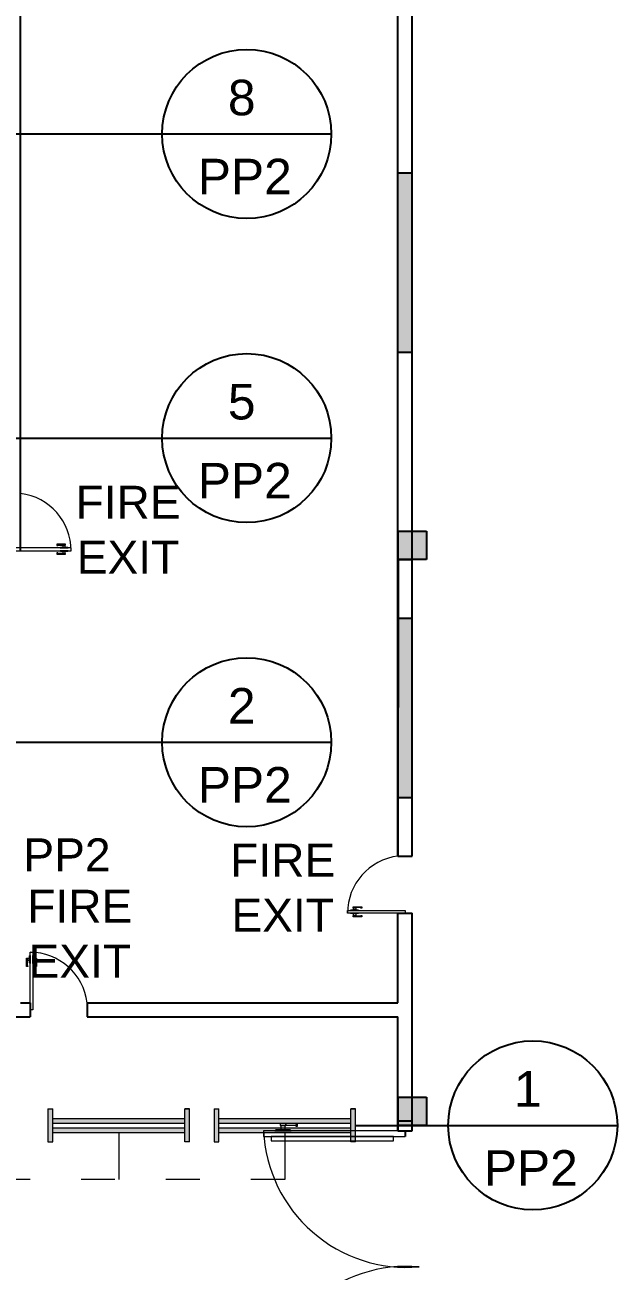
# Model space of a CAD drawing. Header units: millimetres. Extents: x 3339 to 2017737, y 4955 to 2748989.
# Drawn here: x 1473286 to 1479573, y 1282015 to 1295228 of the extents above; entities that cross this region are included whole.
import ezdxf

# ---------------------------------------------------------------- set-up
doc = ezdxf.new("R2010")
doc.units = ezdxf.units.MM
doc.header["$LTSCALE"] = 30
doc.linetypes.add('ACAD_ISO03W100', pattern=[30, 12, -18])
for name, color, linetype, lineweight in [('A-DETL-GENF', 92, 'Continuous', 13), ('A-DOOR', 31, 'Continuous', 13), ('LIGHT LINES', 6, 'ACAD_ISO03W100', 13), ('LIGHTS', 6, 'Continuous', 13)]:
    doc.layers.add(name, color=color, linetype=linetype, lineweight=lineweight)
for name, color, linetype in [('DIM LINES', 7, 'Continuous'), ('TEXT', 7, 'Continuous'), ('window', 92, 'Continuous')]:
    doc.layers.add(name, color=color, linetype=linetype)
doc.styles.get("Standard").update_dxf_attribs({"font": 'arial.ttf'})
doc.dimstyles.new('GREEN', dxfattribs={"dimtxt": 1000, "dimasz": 600, "dimexe": 0.18, "dimexo": 0.0625, "dimgap": 0.09, "dimtad": 2, "dimdec": 0, "dimzin": 0, "dimdsep": 46, "dimtxsty": 'Standard', "dimblk": 'ARCHTICK', "dimcen": 0.09, "dimclrd": 3, "dimclre": 3, "dimclrt": 2, "dimadec": 0, "dimazin": 0, "dimtfac": 1, "dimtdec": 0, "dimtofl": 0, "dimtmove": 0, "dimatfit": 3, "dimfxl": 1, "dimtolj": 1, "dimtzin": 0, "dimarcsym": 0})

# ---------------------------------------------------------------- blocks, each defined once
blk = doc.blocks.new('_ArchTick')
at = {"color": 0, "linetype": 'ByBlock', "const_width": 0.15}
blk.add_lwpolyline([(-0.5, -0.5), (0.5, 0.5)], dxfattribs=at)
blk = doc.blocks.new('*D852')
at = {"layer": 'Defpoints', "color": 0, "transparency": 16777216}
for p in [(1473240, 1319497), (1429240, 1308509), (1473240, 1289653)]:
    blk.add_point(p, dxfattribs=at)
at = {"layer": 'DIM LINES', "color": 3, "linetype": 'ByBlock', "lineweight": -2, "transparency": 16777216}
for p, q in [((1429240, 1308509), (1429240, 1319497)), ((1429240, 1319497), (1473240, 1319497)), ((1473240, 1289654), (1473240, 1319497))]:
    blk.add_line(p, q, dxfattribs=at)
at = {"layer": 'DIM LINES', "color": 3, "lineweight": -2, "transparency": 16777216, "xscale": 600, "yscale": 600, "zscale": 600, "rotation": 180}
blk.add_blockref('_ArchTick', (1429240, 1319497), dxfattribs=at)
at = {"layer": 'DIM LINES', "color": 3, "lineweight": -2, "transparency": 16777216, "xscale": 600, "yscale": 600, "zscale": 600}
blk.add_blockref('_ArchTick', (1473240, 1319497), dxfattribs=at)
at = {"layer": 'DIM LINES', "color": 2, "transparency": 16777216, "insert": (1451240, 1320008), "char_height": 1000, "attachment_point": 5}
blk.add_mtext('\\A1;44000', dxfattribs=at)
blk = doc.blocks.new('Poste with lines')
h = blk.add_hatch(color=2)
h.dxf.hatch_style = 1
h.paths.add_polyline_path([(13203, 12318), (12903, 12318), (12903, 12018), (13203, 12018)])
at = {"color": 0}
for p, q in [((12903, 12018), (12903, 12318)), ((12903, 12318), (13203, 12318)), ((13203, 12318), (13203, 12018)), ((12903, 12018), (12903, 12168)), ((12903, 12018), (13053, 12018)), ((13053, 12018), (12903, 12018)), ((13203, 12018), (12903, 12018))]:
    blk.add_line(p, q, dxfattribs=at)

msp = doc.modelspace()

# ---------------------------------------------------------------- hatches: boundary and pattern name
at = {"layer": 'LIGHTS'}
h = msp.add_hatch(color=256, dxfattribs=at)
h.dxf.hatch_style = 1
h.paths.add_polyline_path([(1473529.824, 1283384.357), (1473579.824, 1283384.357), (1473579.824, 1283734.357), (1473529.824, 1283734.357)])
h = msp.add_hatch(color=256, dxfattribs=at)
h.dxf.hatch_style = 1
h.paths.add_polyline_path([(1474979.824, 1283384.357), (1475029.824, 1283384.357), (1475029.824, 1283734.357), (1474979.824, 1283734.357)])
h = msp.add_hatch(color=256, dxfattribs=at)
h.dxf.hatch_style = 1
h.paths.add_polyline_path([(1475290.35, 1283384.357), (1475340.35, 1283384.357), (1475340.35, 1283734.357), (1475290.35, 1283734.357)])
h = msp.add_hatch(color=256, dxfattribs=at)
h.dxf.hatch_style = 1
h.paths.add_polyline_path([(1476740.35, 1283384.357), (1476790.35, 1283384.357), (1476790.35, 1283734.357), (1476740.35, 1283734.357)])
h = msp.add_hatch(color=256, dxfattribs=at)
h.dxf.hatch_style = 1
h.paths.add_polyline_path([(1474979.824, 1283584.357), (1474979.824, 1283634.357), (1473579.824, 1283634.357), (1473579.824, 1283584.357)])
h = msp.add_hatch(color=256, dxfattribs=at)
h.dxf.hatch_style = 1
h.paths.add_polyline_path([(1476740.35, 1283584.357), (1476740.35, 1283634.357), (1475340.35, 1283634.357), (1475340.35, 1283584.357)])
h = msp.add_hatch(color=256, dxfattribs=at)
h.dxf.hatch_style = 1
h.paths.add_polyline_path([(1473579.824, 1283534.357), (1473579.824, 1283484.357), (1474979.824, 1283484.357), (1474979.824, 1283534.357)])
h = msp.add_hatch(color=256, dxfattribs=at)
h.dxf.hatch_style = 1
h.paths.add_polyline_path([(1475340.35, 1283534.357), (1475340.35, 1283484.357), (1476740.35, 1283484.357), (1476740.35, 1283534.357)])
at = {"layer": 'window'}
h = msp.add_hatch(color=256, dxfattribs=at)
h.dxf.hatch_style = 1
h.paths.add_polyline_path([(1477391.97, 1293659.357), (1477243.59, 1293659.357), (1477243.59, 1291759.357), (1477391.97, 1291759.357)])
h = msp.add_hatch(color=256, dxfattribs=at)
h.dxf.hatch_style = 1
h.paths.add_polyline_path([(1477388.73, 1288937.295), (1477240.35, 1288937.295), (1477240.35, 1287037.295), (1477388.73, 1287037.295)])

# ---------------------------------------------------------------- linework, layer by layer
at = {"color": 0}
for p, q in [((1477240.35, 1286415.233), (1477240.35, 1301709.357)), ((1477390.35, 1286415.233), (1477390.35, 1301559.357)), ((1477390.35, 1283541.857), (1477390.35, 1285809.357)), ((1477240.35, 1284859.357), (1477240.35, 1285159.357)), ((1473240.35, 1284859.357), (1473340.35, 1284859.357)), ((1473946.226, 1284859.357), (1477240.35, 1284859.357)), ((1473090.35, 1284709.357), (1473340.35, 1284709.357)), ((1473946.226, 1284709.357), (1477240.35, 1284709.357)), ((1477240.35, 1283502.357), (1477240.35, 1284709.357)), ((1477240.35, 1283609.357), (1477390.35, 1283609.357)), ((1477315.35, 1283502.357), (1477315.35, 1283442.357))]:
    msp.add_line(p, q, dxfattribs=at)
for p, q in [((1472640.35, 1294071.947), (1474741.069, 1294071.947)), ((1474741.069, 1294071.947), (1476541.069, 1294071.947)), ((1472640.35, 1290846.97), (1474741.069, 1290846.97)), ((1474741.069, 1290846.97), (1476541.069, 1290846.97)), ((1477240.35, 1286415.233), (1477240.35, 1289559.357)), ((1477241.79, 1289559.357), (1477240.35, 1286415.233)), ((1477240.35, 1288937.295), (1477240.35, 1287037.295)), ((1472640.35, 1287621.992), (1474741.069, 1287621.992)), ((1474741.069, 1287621.992), (1476541.069, 1287621.992)), ((1477240.35, 1286415.233), (1477390.35, 1286415.233)), ((1477240.35, 1284859.357), (1477240.35, 1285809.357)), ((1477240.35, 1285809.357), (1477390.35, 1285809.357)), ((1473240.35, 1284859.357), (1473340.35, 1284859.357)), ((1473340.35, 1284859.357), (1473340.35, 1284709.357)), ((1473946.226, 1284859.357), (1473946.226, 1284709.357)), ((1476790.35, 1283559.357), (1477773.188, 1283559.357)), ((1477240.35, 1283559.357), (1477240.35, 1283502.357)), ((1477240.35, 1283502.357), (1477390.35, 1283502.357)), ((1477390.35, 1283502.357), (1477390.35, 1283559.357)), ((1477773.188, 1283559.357), (1479573.188, 1283559.357))]:
    msp.add_line(p, q)
for centre in [(1475637.339, 1294071.947), (1475637.339, 1290846.97), (1475637.339, 1287621.992), (1478669.458, 1283559.357)]:
    msp.add_circle(centre, 896.27)
at = {"layer": 'A-DETL-GENF'}
for p, q in [((1473624.757, 1289721.582), (1473624.757, 1289707.211)), ((1473686.563, 1289721.582), (1473624.757, 1289721.582)), ((1473624.757, 1289707.211), (1473633.648, 1289707.211)), ((1473633.648, 1289712.997), (1473625.063, 1289721.582)), ((1473633.648, 1289707.211), (1473633.648, 1289712.997)), ((1473633.648, 1289712.997), (1473686.563, 1289712.997)), ((1473662.75, 1289688.244), (1473657.988, 1289683.482)), ((1473657.988, 1289683.482), (1473743.713, 1289683.482)), ((1473738.95, 1289688.244), (1473662.75, 1289688.244)), ((1473686.563, 1289712.997), (1473686.563, 1289721.582)), ((1473715.138, 1289721.582), (1473686.563, 1289721.582)), ((1473686.563, 1289721.582), (1473686.563, 1289712.057)), ((1473686.563, 1289712.057), (1473715.138, 1289712.057)), ((1473688.944, 1289712.057), (1473688.944, 1289688.244)), ((1473712.756, 1289712.057), (1473688.944, 1289712.057)), ((1473688.944, 1289688.244), (1473712.756, 1289688.244)), ((1473712.756, 1289688.244), (1473712.756, 1289712.057)), ((1473715.138, 1289712.057), (1473715.138, 1289721.582)), ((1473743.713, 1289683.482), (1473738.95, 1289688.244)), ((1473633.648, 1289629.753), (1473624.757, 1289629.753)), ((1473624.757, 1289629.753), (1473624.757, 1289615.382)), ((1473624.757, 1289615.382), (1473686.563, 1289615.382)), ((1473633.648, 1289623.967), (1473625.063, 1289615.382)), ((1473633.648, 1289623.967), (1473633.648, 1289629.753)), ((1473686.563, 1289623.967), (1473633.648, 1289623.967)), ((1473743.713, 1289653.482), (1473657.988, 1289653.482)), ((1473657.988, 1289653.482), (1473662.75, 1289648.719)), ((1473662.75, 1289648.719), (1473738.95, 1289648.719)), ((1473686.563, 1289624.907), (1473686.563, 1289615.382)), ((1473715.138, 1289624.907), (1473686.563, 1289624.907)), ((1473686.563, 1289615.382), (1473686.563, 1289623.967)), ((1473686.563, 1289615.382), (1473715.138, 1289615.382)), ((1473712.756, 1289648.719), (1473688.944, 1289648.719)), ((1473688.944, 1289648.719), (1473688.944, 1289624.907)), ((1473688.944, 1289624.907), (1473712.756, 1289624.907)), ((1473712.756, 1289624.907), (1473712.756, 1289648.719)), ((1473715.138, 1289615.382), (1473715.138, 1289624.907)), ((1473738.95, 1289648.719), (1473743.713, 1289653.482)), ((1476736.988, 1285839.357), (1476741.75, 1285844.12)), ((1476822.713, 1285839.357), (1476736.988, 1285839.357)), ((1476741.75, 1285844.12), (1476817.95, 1285844.12)), ((1476765.563, 1285867.932), (1476765.563, 1285877.457)), ((1476765.563, 1285877.457), (1476794.138, 1285877.457)), ((1476794.138, 1285867.932), (1476765.563, 1285867.932)), ((1476767.944, 1285844.12), (1476767.944, 1285867.932)), ((1476767.944, 1285867.932), (1476791.756, 1285867.932)), ((1476791.756, 1285844.12), (1476767.944, 1285844.12)), ((1476791.756, 1285867.932), (1476791.756, 1285844.12)), ((1476794.138, 1285868.872), (1476794.138, 1285877.457)), ((1476794.138, 1285877.457), (1476855.943, 1285877.457)), ((1476794.138, 1285877.457), (1476794.138, 1285867.932)), ((1476847.052, 1285868.872), (1476794.138, 1285868.872)), ((1476817.95, 1285844.12), (1476822.713, 1285839.357)), ((1476847.052, 1285868.872), (1476855.637, 1285877.457)), ((1476847.052, 1285863.087), (1476847.052, 1285868.872)), ((1476855.943, 1285863.087), (1476847.052, 1285863.087)), ((1476855.943, 1285877.457), (1476855.943, 1285863.087)), ((1476736.988, 1285809.357), (1476822.713, 1285809.357)), ((1476741.75, 1285804.595), (1476736.988, 1285809.357)), ((1476817.95, 1285804.595), (1476741.75, 1285804.595)), ((1476765.563, 1285771.257), (1476765.563, 1285780.782)), ((1476765.563, 1285780.782), (1476794.138, 1285780.782)), ((1476794.138, 1285771.257), (1476765.563, 1285771.257)), ((1476767.944, 1285780.782), (1476767.944, 1285804.595)), ((1476767.944, 1285804.595), (1476791.756, 1285804.595)), ((1476791.756, 1285780.782), (1476767.944, 1285780.782)), ((1476791.756, 1285804.595), (1476791.756, 1285780.782)), ((1476794.138, 1285780.782), (1476794.138, 1285771.257)), ((1476794.138, 1285771.257), (1476794.138, 1285779.843)), ((1476794.138, 1285779.843), (1476847.052, 1285779.843)), ((1476855.943, 1285771.257), (1476794.138, 1285771.257)), ((1476822.713, 1285809.357), (1476817.95, 1285804.595)), ((1476847.052, 1285779.843), (1476847.052, 1285785.628)), ((1476847.052, 1285785.628), (1476855.943, 1285785.628)), ((1476847.052, 1285779.843), (1476855.637, 1285771.257)), ((1476855.943, 1285785.628), (1476855.943, 1285771.257)), ((1473302.25, 1285305.57), (1473302.25, 1285334.145)), ((1473302.25, 1285334.145), (1473311.775, 1285334.145)), ((1473302.25, 1285243.765), (1473302.25, 1285305.57)), ((1473302.25, 1285305.57), (1473310.835, 1285305.57)), ((1473311.775, 1285305.57), (1473302.25, 1285305.57)), ((1473310.835, 1285305.57), (1473310.835, 1285252.655)), ((1473311.775, 1285334.145), (1473311.775, 1285305.57)), ((1473311.775, 1285307.951), (1473311.775, 1285331.764)), ((1473311.775, 1285331.764), (1473335.588, 1285331.764)), ((1473335.588, 1285307.951), (1473311.775, 1285307.951)), ((1473335.588, 1285357.957), (1473340.35, 1285362.72)), ((1473335.588, 1285281.757), (1473335.588, 1285357.957)), ((1473335.588, 1285331.764), (1473335.588, 1285307.951)), ((1473340.35, 1285362.72), (1473340.35, 1285276.995)), ((1473370.35, 1285362.72), (1473375.113, 1285357.957)), ((1473370.35, 1285276.995), (1473370.35, 1285362.72)), ((1473375.113, 1285357.957), (1473375.113, 1285281.757)), ((1473375.113, 1285307.951), (1473375.113, 1285331.764)), ((1473375.113, 1285331.764), (1473398.925, 1285331.764)), ((1473398.925, 1285307.951), (1473375.113, 1285307.951)), ((1473398.925, 1285305.57), (1473398.925, 1285334.145)), ((1473398.925, 1285334.145), (1473408.45, 1285334.145)), ((1473398.925, 1285331.764), (1473398.925, 1285307.951)), ((1473408.45, 1285305.57), (1473398.925, 1285305.57)), ((1473399.865, 1285252.655), (1473399.865, 1285305.57)), ((1473399.865, 1285305.57), (1473408.45, 1285305.57)), ((1473408.45, 1285334.145), (1473408.45, 1285305.57)), ((1473408.45, 1285305.57), (1473408.45, 1285243.765)), ((1473310.835, 1285252.655), (1473302.25, 1285244.07)), ((1473316.621, 1285243.765), (1473302.25, 1285243.765)), ((1473310.835, 1285252.655), (1473316.621, 1285252.655)), ((1473316.621, 1285252.655), (1473316.621, 1285243.765)), ((1473340.35, 1285276.995), (1473335.588, 1285281.757)), ((1473375.113, 1285281.757), (1473370.35, 1285276.995)), ((1473394.079, 1285243.765), (1473394.079, 1285252.655)), ((1473394.079, 1285252.655), (1473399.865, 1285252.655)), ((1473408.45, 1285243.765), (1473394.079, 1285243.765)), ((1473399.865, 1285252.655), (1473408.45, 1285244.07)), ((1475945.4, 1283511.882), (1475935.875, 1283502.357)), ((1475935.875, 1283502.357), (1476107.325, 1283502.357)), ((1476097.8, 1283511.882), (1475945.4, 1283511.882)), ((1476050.175, 1283578.557), (1475993.025, 1283578.557)), ((1475993.025, 1283578.557), (1475993.025, 1283559.507)), ((1475993.025, 1283559.507), (1476050.175, 1283559.507)), ((1476045.413, 1283559.507), (1475997.788, 1283559.507)), ((1475997.788, 1283559.507), (1475997.788, 1283511.882)), ((1475997.788, 1283511.882), (1476045.413, 1283511.882)), ((1476045.413, 1283511.882), (1476045.413, 1283559.507)), ((1476173.786, 1283578.557), (1476050.175, 1283578.557)), ((1476050.175, 1283578.557), (1476050.175, 1283561.387)), ((1476050.175, 1283559.507), (1476050.175, 1283578.557)), ((1476050.175, 1283561.387), (1476156.004, 1283561.387)), ((1476107.325, 1283502.357), (1476097.8, 1283511.882)), ((1476156.004, 1283561.387), (1476173.175, 1283578.557)), ((1476156.004, 1283561.387), (1476156.004, 1283549.816)), ((1476156.004, 1283549.816), (1476173.786, 1283549.816)), ((1476173.786, 1283549.816), (1476173.786, 1283578.557)), ((1477193.939, 1283442.357), (1475894.939, 1283442.357)), ((1475894.939, 1283442.357), (1475894.939, 1283397.357)), ((1475894.939, 1283397.357), (1477193.939, 1283397.357)), ((1477193.939, 1283397.357), (1477193.939, 1283442.357))]:
    msp.add_line(p, q, dxfattribs=at)
at = {"layer": 'A-DOOR', "lineweight": 18}
for p, q in [((1473775.85, 1289683.482), (1473165.35, 1289683.482)), ((1473775.85, 1289653.482), (1473775.85, 1289683.482)), ((1473165.35, 1289653.482), (1473775.85, 1289653.482)), ((1476704.85, 1285809.357), (1476704.85, 1285839.357)), ((1476704.85, 1285839.357), (1477315.35, 1285839.357)), ((1477315.35, 1285839.357), (1477315.35, 1285809.357)), ((1477315.35, 1285809.357), (1476704.85, 1285809.357)), ((1473340.35, 1284784.357), (1473340.35, 1285394.857)), ((1473340.35, 1285394.857), (1473370.35, 1285394.857)), ((1473370.35, 1285394.857), (1473370.35, 1284784.357)), ((1473370.35, 1284784.357), (1473340.35, 1284784.357)), ((1477315.35, 1283502.357), (1475815.35, 1283502.357)), ((1475815.35, 1283502.357), (1475815.35, 1283442.357)), ((1477315.35, 1283502.357), (1477315.35, 1283442.357)), ((1475815.35, 1283442.357), (1477315.35, 1283442.357))]:
    msp.add_line(p, q, dxfattribs=at)
at = {"layer": 'A-DOOR'}
for centre, radius, start, end in [((1473165.35, 1289653.482), 610.5, 0, 82.94338), ((1477315.35, 1285809.357), 610.5, 97.05662, 180), ((1473340.35, 1284784.357), 610.5, 7.05662, 90), ((1477333.878, 1283573.872), 1520.211, 182.6963499, 274.961307), ((1477333.878, 1280544.842), 1520.211, 85.038693, 177.3036501)]:
    msp.add_arc(centre, radius, start, end, dxfattribs=at)
at = {"layer": 'LIGHT LINES'}
msp.add_line((1476040.35, 1282984.357), (1442590.35, 1282984.357), dxfattribs=at)
at = {"layer": 'LIGHTS'}
for p, q in [((1473529.824, 1283734.357), (1473529.824, 1283384.357)), ((1473529.824, 1283734.357), (1473579.824, 1283734.357)), ((1473529.824, 1283734.357), (1473579.824, 1283734.357)), ((1473579.824, 1283384.357), (1473579.824, 1283734.357)), ((1475029.824, 1283734.357), (1474979.824, 1283734.357)), ((1474979.824, 1283384.357), (1474979.824, 1283734.357)), ((1474979.824, 1283734.357), (1475029.824, 1283734.357)), ((1475029.824, 1283384.357), (1475029.824, 1283734.357)), ((1475290.35, 1283734.357), (1475290.35, 1283384.357)), ((1475290.35, 1283734.357), (1475340.35, 1283734.357)), ((1475290.35, 1283734.357), (1475340.35, 1283734.357)), ((1475340.35, 1283384.357), (1475340.35, 1283734.357)), ((1476790.35, 1283734.357), (1476740.35, 1283734.357)), ((1476740.35, 1283384.357), (1476740.35, 1283734.357)), ((1476740.35, 1283734.357), (1476790.35, 1283734.357)), ((1476790.35, 1283384.357), (1476790.35, 1283734.357)), ((1473579.824, 1283634.357), (1474979.824, 1283634.357)), ((1473579.824, 1283584.357), (1474979.824, 1283584.357)), ((1475340.35, 1283634.357), (1476740.35, 1283634.357)), ((1475340.35, 1283584.357), (1476740.35, 1283584.357)), ((1473579.824, 1283534.357), (1474979.824, 1283534.357)), ((1473579.824, 1283484.357), (1474979.824, 1283484.357)), ((1474279.824, 1283484.357), (1474279.824, 1282984.357)), ((1475340.35, 1283534.357), (1476740.35, 1283534.357)), ((1475340.35, 1283484.357), (1476740.35, 1283484.357)), ((1476040.35, 1283484.357), (1476040.35, 1282984.357)), ((1473529.824, 1283384.357), (1473579.824, 1283384.357)), ((1475029.824, 1283384.357), (1474979.824, 1283384.357)), ((1475290.35, 1283384.357), (1475340.35, 1283384.357)), ((1476790.35, 1283384.357), (1476740.35, 1283384.357))]:
    msp.add_line(p, q, dxfattribs=at)
at = {"layer": 'window'}
for p, q in [((1477243.59, 1293659.357), (1477391.97, 1293659.357)), ((1477243.59, 1291759.357), (1477391.97, 1291759.357)), ((1477240.35, 1288937.295), (1477388.73, 1288937.295)), ((1477240.35, 1287037.295), (1477388.73, 1287037.295))]:
    msp.add_line(p, q, dxfattribs=at)

# ---------------------------------------------------------------- block references
at = {"color": 0}
for p in [(1464338.299, 1277541.247), (1464338.119, 1271541.247)]:
    msp.add_blockref('Poste with lines', p, dxfattribs=at)

# ---------------------------------------------------------------- texts
at = {"char_height": 377.35925, "attachment_point": 1}
for s, insert in [('\\pxt0.39537;8', (1475437.339, 1294647.286)), ('\\pxqc,t0.39537;PP2', (1475427.339, 1293809.307)), ('\\pxt0.39537;5', (1475437.339, 1291422.309)), ('\\pxqc,t0.39537;PP2', (1475427.339, 1290584.329)), ('\\pxt0.39537;2', (1475437.339, 1288197.331)), ('\\pxqc,t0.39537;PP2', (1475427.339, 1287359.352)), ('\\pxt0.39537;1', (1478469.458, 1284134.696)), ('\\pxqc,t0.39537;PP2', (1478459.458, 1283296.717))]:
    msp.add_mtext_dynamic_manual_height_columns(s, width=377.35925, gutter_width=1886.796, heights=[0], dxfattribs=dict(at, insert=insert))
at = {"layer": 'TEXT', "char_height": 350, "attachment_point": 1}
for insert in [(1473751.063, 1290341.989), (1475390.555, 1286546.463), (1473240.35, 1286058.111)]:
    msp.add_mtext_dynamic_manual_height_columns('\\pxqc;FIRE EXIT', width=1254.53393, gutter_width=0, heights=[1406.025], dxfattribs=dict(at, insert=insert))
at = {"layer": 'TEXT', "color": 40, "true_color": 0xf8d731, "insert": (1473312.126, 1286602.86), "char_height": 350, "attachment_point": 1}
msp.add_mtext_dynamic_manual_height_columns('\\pxqc;PP2', width=837.91337, gutter_width=0, heights=[0], dxfattribs=at)

# ---------------------------------------------------------------- dimensions: what is measured, and where the dimension line sits
at = {"layer": 'DIM LINES', "color": 0}
dim = msp.add_linear_dim(base=(1473240.35, 1319496.948), p1=(1429240.35, 1308509.357), p2=(1473240.35, 1289653.482), dimstyle='GREEN', dxfattribs=at)
dim.commit()
dim.dimension.update_dxf_attribs({"geometry": '*D852', "text_midpoint": (1451240.35, 1320007.611)})

doc.saveas('drawing.dxf')
